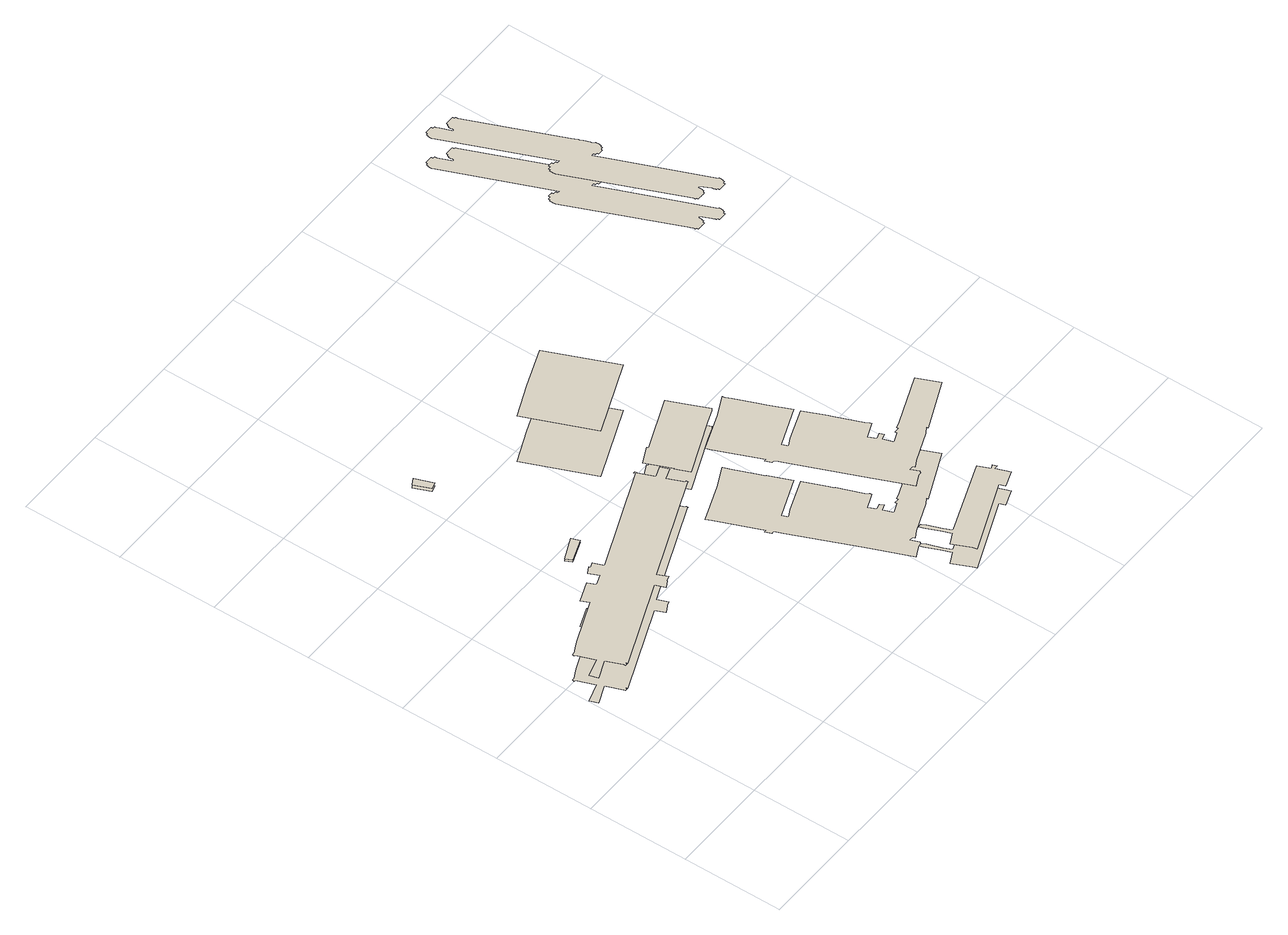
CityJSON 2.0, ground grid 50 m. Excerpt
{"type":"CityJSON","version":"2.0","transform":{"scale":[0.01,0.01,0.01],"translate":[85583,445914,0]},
"CityObjects":{
"building1":{"type":"Building","attributes":{"yearOfConstruction":"1994-01-01Z","measuredHeight":15.85,"storeysAboveGround":5},"geometry":[{"type":"MultiSurface","lod":"1.2","boundaries":[[[0,1,2,3,4,5,6,7,8,9,10,11,12,13,14,15,16,17,18,19,20,21,22,23,24,25,26,27,28,29,30,31,32,33,34,35,36,37,38,39,40,41,42,43,44,45,46,47,48,49,50,51,52,53]],[[54,55,56,57,58,59,60,61,62,63,64,65,66,67,68,69,70,71,72,73,74,75,76,77,78,79,80,81,82,83,84,85,86,87,88,89,90,91,92,93,94,95,96,97,98,99,100,101,102,103,104,105,106,107]]]}]},
"building2":{"type":"Building","attributes":{"yearOfConstruction":"2001-01-01Z","measuredHeight":1.3,"storeysAboveGround":0},"geometry":[{"type":"MultiSurface","lod":"1.2","boundaries":[[[108,109,110,111]],[[112,113,114,115]]]}]},
"building3":{"type":"Building","attributes":{"yearOfConstruction":"2001-01-01Z","measuredHeight":1.96,"storeysAboveGround":0},"geometry":[{"type":"MultiSurface","lod":"1.2","boundaries":[[[116,117,118,119]],[[120,121,122,123]]]}]},
"building4":{"type":"Building","attributes":{"yearOfConstruction":"2002-01-01Z","measuredHeight":28.56,"storeysAboveGround":9},"geometry":[{"type":"MultiSurface","lod":"1.2","boundaries":[[[124,125,126,127,128,129]],[[130,131,132,133,134,135]]]}]},
"building5":{"type":"Building","attributes":{"yearOfConstruction":"1998-01-01Z","measuredHeight":11.06,"storeysAboveGround":3},"geometry":[{"type":"MultiSurface","lod":"1.2","boundaries":[[[136,137,138,139,140,141,142,143,144,145,146]],[[147,148,149,150,151,152,153,154,155,156,157]]]}]},
"building6":{"type":"Building","attributes":{"yearOfConstruction":"1963-01-01Z","measuredHeight":44.36,"storeysAboveGround":14},"geometry":[{"type":"MultiSurface","lod":"1.2","boundaries":[[[158,159,160,161,162,163,164,165,166,167,168,169,170,171,172,173,174,175,176,177,178,179,180,181,182,183,184,185,186,187,188,189,190,191,192,193,194,195,196,197,198,199,200,201,202,203,204,205,206,207,208,209,210,211,212,213,214,215,216,217,218,219,220,221]],[[222,223,224,225,226,227,228,229,230,231,232,233,234,235,236,237,238,239,240,241,242,243,244,245,246,247,248,249,250,251,252,253,254,255,256,257,258,259,260,261,262,263,264,265,266,267,268,269,270,271,272,273,274,275,276,277,278,279,280,281,282,283,284,285]]]}]},
"building7":{"type":"Building","attributes":{"yearOfConstruction":"1978-01-01Z","measuredHeight":12,"storeysAboveGround":3},"geometry":[{"type":"MultiSurface","lod":"1.2","boundaries":[[[286,287,288,214,213,289,290,291,292,293,294,295,296,297,298,299,300,301,302,303,304]],[[305,306,307,308,309,310,311,312,313,314,315,316,317,318,319,320,321,322,323,324,325]]]}]},
"building8":{"type":"Building","attributes":{"yearOfConstruction":"2001-01-01Z","measuredHeight":1.99,"storeysAboveGround":0},"geometry":[{"type":"MultiSurface","lod":"1.2","boundaries":[[[326,327,328,329]],[[330,331,332,333]]]}]},
"building9":{"type":"Building","attributes":{"yearOfConstruction":"1989-01-01Z","measuredHeight":18.84,"storeysAboveGround":6},"geometry":[{"type":"MultiSurface","lod":"1.2","boundaries":[[[334,335,336,337,338,339,340,341,342,343,344,345,346,347,348,349,350,351,352,353,354,355,356,357,358,359,360,361,362,363,364,365,366,367,368,369,370,371,372,373,374,375,376,377,378,379,380,381,382,383,384,385,386,387,388,389,390,391,392,393,394,395,396,397,398,399,400,401,402,403,404,405,406,407,408,409,410,411,412,413,414,415,416,417,418,419,420,421,422,423,424,425,426,427,428,429,430,431,432,433,434,435,436,437,438,439,440,441,442,443,444,445,446,447,448,449,450,451,452,453,454,455,456,457,458,459,460,461,462,463,464,465,466,467,468,469,470,471,472,473,474,475,476,477,478,479,480,481,482,483,484,485,486,487,488,489,490,491,492,493,494,495,496,497,498,499,500,501,502,503,504,505,506,507,508,509,510,511,512,513,514,515,516,517,518,519,520,521,522,523,524,525,526,527,528,529,530,531,532,533,534,535,536,537,538,539,540,541,542,541,543,544,545,546,547,548,549,550,551,552,553,554,555,556,557,558,559,560,561,562,563,564,565,566,567,568,569,570,571,572,573,574,575,576,577,578,579,580,581,582,583,584,585,586,587,588,589,590,591,592,593,594,595,596,597,598,599,600,601,602,603,604,605,606,607,608,609,610,611,612,613,614,615,616,617,618,619,620,621,622,623,624,625,626,627,628,629,630,631,632,633,634,635,636,637,638,639,640,641,642,643,644,645,646,647,648,649,650,651,652,653,654,655,656,657,658,659,660,661,662,663,664,665,666,667,668,669,670,671,672,673,674,675,676,677,678,679,680,681,682,683,684,685,686,687,688,689,690,691,692,693,694,695,696,697,698,699,700,701,702,703,704,705,706,707,708,709,710,711,712,713,714,715,716,717,718,719,720,721,722,723,724,725,726,727,728,729,730,731,732,733,734,735,736,737,738,739,740,741,742,743,744,745,746,747,748,749,750,751,752,753,754,755,756,757,758,759,760,761,762,763]],[[764,765,766,767,768,769,770,771,772,773,774,775,776,777,778,779,780,781,782,783,784,785,786,787,788,789,790,791,792,793,794,795,796,797,798,799,800,801,802,803,804,805,806,807,808,809,810,811,812,813,814,815,816,817,818,819,820,821,822,823,824,825,826,827,828,829,830,831,832,833,834,835,836,837,838,839,840,841,842,843,844,845,846,847,848,849,850,851,852,853,854,855,856,857,858,859,860,861,862,863,864,865,866,867,868,869,870,871,872,873,874,875,876,877,878,879,880,881,882,883,884,885,886,887,888,889,890,891,892,893,894,895,896,897,898,899,900,901,902,903,904,905,906,907,908,909,910,911,912,913,914,915,916,917,918,919,920,921,922,923,924,925,926,927,928,929,930,931,932,933,934,935,936,937,938,939,940,941,942,943,944,945,946,947,948,949,950,951,952,953,954,955,956,957,958,959,960,961,962,963,964,965,966,967,968,969,970,971,972,971,973,974,975,976,977,978,979,980,981,982,983,984,985,986,987,988,989,990,991,992,993,994,995,996,997,998,999,1000,1001,1002,1003,1004,1005,1006,1007,1008,1009,1010,1011,1012,1013,1014,1015,1016,1017,1018,1019,1020,1021,1022,1023,1024,1025,1026,1027,1028,1029,1030,1031,1032,1033,1034,1035,1036,1037,1038,1039,1040,1041,1042,1043,1044,1045,1046,1047,1048,1049,1050,1051,1052,1053,1054,1055,1056,1057,1058,1059,1060,1061,1062,1063,1064,1065,1066,1067,1068,1069,1070,1071,1072,1073,1074,1075,1076,1077,1078,1079,1080,1081,1082,1083,1084,1085,1086,1087,1088,1089,1090,1091,1092,1093,1094,1095,1096,1097,1098,1099,1100,1101,1102,1103,1104,1105,1106,1107,1108,1109,1110,1111,1112,1113,1114,1115,1116,1117,1118,1119,1120,1121,1122,1123,1124,1125,1126,1127,1128,1129,1130,1131,1132,1133,1134,1135,1136,1137,1138,1139,1140,1141,1142,1143,1144,1145,1146,1147,1148,1149,1150,1151,1152,1153,1154,1155,1156,1157,1158,1159,1160,1161,1162,1163,1164,1165,1166,1167,1168,1169,1170,1171,1172,1173,1174,1175,1176,1177,1178,1179,1180,1181,1182,1183,1184,1185,1186,1187,1188,1189,1190,1191,1192,1193]]]}]}
},
"vertices":[
[4570,11700,0],[4390,12100,0],[3380,11700,0],[3570,11300,0],[1340,10400,0],[1150,10300,0],[750,10100,0],[760,10100,0],[690,10100,0],[680,10100,0],[640,10100,0],[620,10000,0],[660,10000,0],[680,10000,0],[1010,9100,0],[80,8800,0],[220,8400,0],[1150,8800,0],[1480,8000,0],[1460,8000,0],[1470,8000,0],[1490,7900,0],[1530,7900,0],[1560,7900,0],[1630,8000,0],[1640,7900,0],[6000,9700,0],[6210,9200,0],[6540,9400,0],[6510,9400,0],[6770,9500,0],[6570,10000,0],[11680,12100,0],[11690,12100,0],[11730,12100,0],[11740,12200,0],[11710,12200,0],[11690,12200,0],[11360,13000,0],[11900,13200,0],[11730,13600,0],[11200,13400,0],[10880,14200,0],[10900,14200,0],[10870,14300,0],[10830,14300,0],[10800,14300,0],[10810,14200,0],[5690,12100,0],[5490,12600,0],[5240,12500,0],[5210,12600,0],[4880,12400,0],[5100,11900,0],[4570,11700,1585],[4390,12100,1585],[3380,11700,1585],[3570,11300,1585],[1340,10400,1585],[1150,10300,1585],[750,10100,1585],[760,10100,1585],[690,10100,1585],[680,10100,1585],[640,10100,1585],[620,10000,1585],[660,10000,1585],[680,10000,1585],[1010,9100,1585],[80,8800,1585],[220,8400,1585],[1150,8800,1585],[1480,8000,1585],[1460,8000,1585],[1470,8000,1585],[1490,7900,1585],[1530,7900,1585],[1560,7900,1585],[1630,8000,1585],[1640,7900,1585],[6000,9700,1585],[6210,9200,1585],[6540,9400,1585],[6510,9400,1585],[6770,9500,1585],[6570,10000,1585],[11680,12100,1585],[11690,12100,1585],[11730,12100,1585],[11740,12200,1585],[11710,12200,1585],[11690,12200,1585],[11360,13000,1585],[11900,13200,1585],[11730,13600,1585],[11200,13400,1585],[10880,14200,1585],[10900,14200,1585],[10870,14300,1585],[10830,14300,1585],[10800,14300,1585],[10810,14200,1585],[5690,12100,1585],[5490,12600,1585],[5240,12500,1585],[5210,12600,1585],[4880,12400,1585],[5100,11900,1585],
[6230,14200,0],[7350,14600,0],[7200,15000,0],[6070,14500,0],[6230,14200,130],[7350,14600,130],[7200,15000,130],[6070,14500,130],
[6020,21500,0],[6340,21600,0],[6000,22500,0],[5670,22300,0],[6020,21500,196],[6340,21600,196],[6000,22500,196],[5670,22300,196],
[10240,18000,0],[10990,16200,0],[14670,17700,0],[13260,21100,0],[11240,20300,0],[9580,19600,0],[10240,18000,2856],[10990,16200,2856],[14670,17700,2856],[13260,21100,2856],[11240,20300,2856],[9580,19600,2856],
[12380,13300,0],[12660,12600,0],[15470,13800,0],[16060,14000,0],[16170,14100,0],[15720,15200,0],[15380,16000,0],[12720,14900,0],[12690,15000,0],[11850,14600,0],[12400,13300,0],[12380,13300,1106],[12660,12600,1106],[15470,13800,1106],[16060,14000,1106],[16170,14100,1106],[15720,15200,1106],[15380,16000,1106],[12720,14900,1106],[12690,15000,1106],[11850,14600,1106],[12400,13300,1106],
[17910,4000,0],[17900,4000,0],[18210,4200,0],[18220,4100,0],[20700,5200,0],[20710,5200,0],[20240,6300,0],[17740,5300,0],[17440,5200,0],[17440,5100,0],[17210,5100,0],[17210,5000,0],[16710,4800,0],[16530,5300,0],[16810,5400,0],[16720,5600,0],[16440,5500,0],[16260,5900,0],[16760,6100,0],[17000,6200,0],[16990,6300,0],[16970,6300,0],[16850,6500,0],[16870,6500,0],[16400,7700,0],[16380,7700,0],[16260,8000,0],[16280,8000,0],[15810,9100,0],[14240,8500,0],[13840,8300,0],[13720,8600,0],[15690,9400,0],[15220,10500,0],[15210,10500,0],[15090,10800,0],[15100,10800,0],[14640,11900,0],[14520,12200,0],[14500,12300,0],[13430,11800,0],[12370,11400,0],[11610,11100,0],[11730,10800,0],[12640,8600,0],[12510,8600,0],[12630,8300,0],[12650,8300,0],[12760,8300,0],[12840,8100,0],[12890,8000,0],[12930,7900,0],[14300,4600,0],[15160,2500,0],[15330,2600,0],[15740,2800,0],[15910,2800,0],[15970,2900,0],[15960,2900,0],[15800,3300,0],[16000,3300,0],[16010,3300,0],[16050,3200,0],[16380,3400,0],[17910,4000,4436],[17900,4000,4436],[18210,4200,4436],[18220,4100,4436],[20700,5200,4436],[20710,5200,4436],[20240,6300,4436],[17740,5300,4436],[17440,5200,4436],[17440,5100,4436],[17210,5100,4436],[17210,5000,4436],[16710,4800,4436],[16530,5300,4436],[16810,5400,4436],[16720,5600,4436],[16440,5500,4436],[16260,5900,4436],[16760,6100,4436],[17000,6200,4436],[16990,6300,4436],[16970,6300,4436],[16850,6500,4436],[16870,6500,4436],[16400,7700,4436],[16380,7700,4436],[16260,8000,4436],[16280,8000,4436],[15810,9100,4436],[14240,8500,4436],[13840,8300,4436],[13720,8600,4436],[15690,9400,4436],[15220,10500,4436],[15210,10500,4436],[15090,10800,4436],[15100,10800,4436],[14640,11900,4436],[14520,12200,4436],[14500,12300,4436],[13430,11800,4436],[12370,11400,4436],[11610,11100,4436],[11730,10800,4436],[12640,8600,4436],[12510,8600,4436],[12630,8300,4436],[12650,8300,4436],[12760,8300,4436],[12840,8100,4436],[12890,8000,4436],[12930,7900,4436],[14300,4600,4436],[15160,2500,4436],[15330,2600,4436],[15740,2800,4436],[15910,2800,4436],[15970,2900,4436],[15960,2900,4436],[15800,3300,4436],[16000,3300,4436],[16010,3300,4436],[16050,3200,4436],[16380,3400,4436],
[16460,1500,0],[16270,1900,0],[16020,2600,0],[15850,2500,0],[16110,1900,0],[16300,1400,0],[16310,1400,0],[15730,1100,0],[16130,200,0],[16190,0,0],[19770,1500,0],[19890,1200,0],[20690,1500,0],[20430,2200,0],[20610,2200,0],[20540,2400,0],[20350,2300,0],[20110,2900,0],[16470,1500,0],[16460,1500,1200],[16270,1900,1200],[16020,2600,1200],[15910,2800,1200],[15740,2800,1200],[15850,2500,1200],[16110,1900,1200],[16300,1400,1200],[16310,1400,1200],[15730,1100,1200],[16130,200,1200],[16190,0,1200],[19770,1500,1200],[19890,1200,1200],[20690,1500,1200],[20430,2200,1200],[20610,2200,1200],[20540,2400,1200],[20350,2300,1200],[20110,2900,1200],[16470,1500,1200],
[16650,11000,0],[17890,11500,0],[17700,12000,0],[16460,11500,0],[16650,11000,199],[17890,11500,199],[17700,12000,199],[16460,11500,199],
[22200,32200,0],[21970,32800,0],[21920,32900,0],[21910,32900,0],[21900,33000,0],[21890,33000,0],[21880,33000,0],[21870,33000,0],[21860,33000,0],[21850,33000,0],[21840,33000,0],[21830,33000,0],[21820,33000,0],[21810,33100,0],[21800,33100,0],[21790,33100,0],[21780,33100,0],[21770,33100,0],[21760,33100,0],[21750,33100,0],[21740,33100,0],[21730,33100,0],[21720,33100,0],[21710,33100,0],[21700,33100,0],[21690,33100,0],[21680,33100,0],[21670,33100,0],[21660,33100,0],[21650,33100,0],[21640,33100,0],[21630,33100,0],[21620,33100,0],[21610,33100,0],[21600,33100,0],[21590,33100,0],[21580,33100,0],[21570,33100,0],[21560,33100,0],[21550,33100,0],[21540,33100,0],[21530,33100,0],[21520,33100,0],[21510,33100,0],[21500,33100,0],[21490,33100,0],[21480,33100,0],[21470,33100,0],[21460,33100,0],[21450,33100,0],[21440,33100,0],[21430,33100,0],[21420,33000,0],[21410,33000,0],[21400,33000,0],[21390,33000,0],[21380,33000,0],[21370,33000,0],[21360,33000,0],[21350,33000,0],[21340,33000,0],[21330,32900,0],[21320,32900,0],[21310,32900,0],[21300,32900,0],[21300,32800,0],[21290,32800,0],[21290,32700,0],[21300,32700,0],[21310,32700,0],[23450,27500,0],[23360,27500,0],[23350,27500,0],[23340,27500,0],[23330,27500,0],[23320,27500,0],[23310,27500,0],[23310,27600,0],[23300,27600,0],[23290,27600,0],[23280,27600,0],[23270,27600,0],[23260,27600,0],[23250,27600,0],[23240,27600,0],[23230,27600,0],[23220,27600,0],[23210,27600,0],[23200,27600,0],[23190,27600,0],[23180,27600,0],[23170,27600,0],[23170,27700,0],[23160,27700,0],[23150,27700,0],[23140,27700,0],[23130,27700,0],[23120,27700,0],[23110,27700,0],[23100,27700,0],[23090,27700,0],[23080,27700,0],[23070,27700,0],[23060,27700,0],[23050,27700,0],[23040,27700,0],[23030,27700,0],[23020,27700,0],[23010,27700,0],[23000,27700,0],[22990,27700,0],[22980,27700,0],[22970,27700,0],[22960,27700,0],[22950,27700,0],[22940,27600,0],[22930,27600,0],[22920,27600,0],[22910,27600,0],[22900,27600,0],[22890,27600,0],[22880,27600,0],[22870,27600,0],[22860,27600,0],[22850,27600,0],[22840,27600,0],[22830,27600,0],[22820,27600,0],[22810,27600,0],[22800,27500,0],[22790,27500,0],[22780,27500,0],[22770,27500,0],[22760,27500,0],[22750,27500,0],[22750,27400,0],[22740,27400,0],[22730,27400,0],[22730,27300,0],[22740,27300,0],[22750,27300,0],[22750,27200,0],[25090,21600,0],[25100,21600,0],[25100,21500,0],[25110,21500,0],[25120,21500,0],[25130,21500,0],[25140,21500,0],[25150,21500,0],[25160,21500,0],[25170,21400,0],[25180,21400,0],[25190,21400,0],[25200,21400,0],[25210,21400,0],[25220,21400,0],[25230,21400,0],[25240,21400,0],[25250,21400,0],[25260,21400,0],[25270,21400,0],[25280,21400,0],[25290,21400,0],[25300,21400,0],[25310,21400,0],[25320,21400,0],[25330,21400,0],[25340,21400,0],[25350,21400,0],[25360,21400,0],[25370,21400,0],[25380,21400,0],[25390,21400,0],[25400,21400,0],[25410,21400,0],[25420,21400,0],[25430,21400,0],[25440,21400,0],[25450,21400,0],[25460,21400,0],[25470,21400,0],[25480,21400,0],[25490,21400,0],[25500,21400,0],[25510,21400,0],[25520,21400,0],[25530,21400,0],[25540,21400,0],[25550,21400,0],[25560,21400,0],[25570,21400,0],[25580,21400,0],[25590,21400,0],[25600,21400,0],[25610,21400,0],[25620,21400,0],[25630,21500,0],[25640,21500,0],[25650,21500,0],[25660,21500,0],[25670,21500,0],[25680,21500,0],[25690,21500,0],[25700,21600,0],[25710,21600,0],[25720,21600,0],[25720,21700,0],[25730,21700,0],[25720,21800,0],[25710,21800,0],[25700,21800,0],[25790,21800,0],[26030,21300,0],[26060,21200,0],[26070,21200,0],[26080,21200,0],[26080,21100,0],[26090,21100,0],[26100,21100,0],[26110,21100,0],[26120,21100,0],[26130,21100,0],[26140,21100,0],[26150,21100,0],[26160,21100,0],[26160,21000,0],[26170,21000,0],[26180,21000,0],[26190,21000,0],[26200,21000,0],[26210,21000,0],[26220,21000,0],[26230,21000,0],[26240,21000,0],[26250,21000,0],[26260,21000,0],[26270,21000,0],[26280,21000,0],[26290,21000,0],[26300,21000,0],[26310,21000,0],[26320,21000,0],[26330,21000,0],[26340,21000,0],[26350,21000,0],[26360,21000,0],[26370,21000,0],[26380,21000,0],[26390,21000,0],[26400,21000,0],[26410,21000,0],[26420,21000,0],[26430,21000,0],[26440,21000,0],[26450,21000,0],[26460,21000,0],[26470,21000,0],[26480,21000,0],[26490,21000,0],[26500,21000,0],[26510,21000,0],[26520,21000,0],[26530,21000,0],[26540,21000,0],[26550,21000,0],[26560,21000,0],[26570,21000,0],[26570,21100,0],[26580,21100,0],[26590,21100,0],[26600,21100,0],[26610,21100,0],[26620,21100,0],[26630,21100,0],[26640,21100,0],[26650,21100,0],[26660,21200,0],[26670,21200,0],[26680,21200,0],[26690,21200,0],[26690,21300,0],[26690,21400,0],[26680,21400,0],[26670,21400,0],[24810,25900,0],[24540,26600,0],[24620,26600,0],[24630,26600,0],[24640,26600,0],[24650,26600,0],[24660,26600,0],[24670,26600,0],[24670,26500,0],[24680,26500,0],[24690,26500,0],[24700,26500,0],[24710,26500,0],[24720,26500,0],[24730,26500,0],[24740,26500,0],[24750,26500,0],[24760,26500,0],[24770,26500,0],[24780,26500,0],[24790,26500,0],[24800,26400,0],[24810,26400,0],[24820,26400,0],[24830,26400,0],[24840,26400,0],[24850,26400,0],[24860,26400,0],[24870,26400,0],[24880,26400,0],[24890,26400,0],[24900,26400,0],[24910,26400,0],[24920,26400,0],[24930,26400,0],[24940,26400,0],[24950,26400,0],[24960,26400,0],[24970,26400,0],[24980,26400,0],[24990,26400,0],[25000,26400,0],[25010,26400,0],[25020,26400,0],[25030,26400,0],[25040,26400,0],[25050,26400,0],[25060,26500,0],[25070,26500,0],[25080,26500,0],[25090,26500,0],[25100,26500,0],[25110,26500,0],[25120,26500,0],[25130,26500,0],[25140,26500,0],[25150,26500,0],[25160,26500,0],[25170,26500,0],[25180,26500,0],[25190,26600,0],[25200,26600,0],[25210,26600,0],[25220,26600,0],[25230,26600,0],[25240,26700,0],[25250,26700,0],[25250,26800,0],[25240,26800,0],[25240,26900,0],[25230,26900,0],[25160,27000,0],[25140,27100,0],[25020,27400,0],[24960,27500,0],[24940,27600,0],[24810,27900,0],[22890,32500,0],[22880,32600,0],[22870,32600,0],[22860,32600,0],[22850,32600,0],[22840,32600,0],[22830,32600,0],[22820,32600,0],[22810,32600,0],[22810,32700,0],[22800,32700,0],[22790,32700,0],[22780,32700,0],[22770,32700,0],[22760,32700,0],[22750,32700,0],[22740,32700,0],[22730,32700,0],[22720,32700,0],[22710,32700,0],[22700,32700,0],[22690,32700,0],[22680,32700,0],[22670,32700,0],[22660,32700,0],[22650,32700,0],[22640,32700,0],[22630,32700,0],[22620,32700,0],[22610,32700,0],[22600,32700,0],[22590,32700,0],[22580,32700,0],[22570,32700,0],[22560,32700,0],[22550,32700,0],[22540,32700,0],[22530,32700,0],[22520,32700,0],[22510,32700,0],[22500,32700,0],[22490,32700,0],[22480,32700,0],[22470,32700,0],[22460,32700,0],[22450,32700,0],[22440,32700,0],[22430,32700,0],[22420,32700,0],[22410,32700,0],[22400,32700,0],[22390,32700,0],[22380,32700,0],[22370,32700,0],[22360,32600,0],[22350,32600,0],[22340,32600,0],[22330,32600,0],[22320,32600,0],[22310,32600,0],[22300,32600,0],[22290,32500,0],[22280,32500,0],[22270,32500,0],[22260,32500,0],[22260,32400,0],[22270,32300,0],[22280,32300,0],[22200,32200,1884],[21970,32800,1884],[21920,32900,1884],[21910,32900,1884],[21900,33000,1884],[21890,33000,1884],[21880,33000,1884],[21870,33000,1884],[21860,33000,1884],[21850,33000,1884],[21840,33000,1884],[21830,33000,1884],[21820,33000,1884],[21810,33100,1884],[21800,33100,1884],[21790,33100,1884],[21780,33100,1884],[21770,33100,1884],[21760,33100,1884],[21750,33100,1884],[21740,33100,1884],[21730,33100,1884],[21720,33100,1884],[21710,33100,1884],[21700,33100,1884],[21690,33100,1884],[21680,33100,1884],[21670,33100,1884],[21660,33100,1884],[21650,33100,1884],[21640,33100,1884],[21630,33100,1884],[21620,33100,1884],[21610,33100,1884],[21600,33100,1884],[21590,33100,1884],[21580,33100,1884],[21570,33100,1884],[21560,33100,1884],[21550,33100,1884],[21540,33100,1884],[21530,33100,1884],[21520,33100,1884],[21510,33100,1884],[21500,33100,1884],[21490,33100,1884],[21480,33100,1884],[21470,33100,1884],[21460,33100,1884],[21450,33100,1884],[21440,33100,1884],[21430,33100,1884],[21420,33000,1884],[21410,33000,1884],[21400,33000,1884],[21390,33000,1884],[21380,33000,1884],[21370,33000,1884],[21360,33000,1884],[21350,33000,1884],[21340,33000,1884],[21330,32900,1884],[21320,32900,1884],[21310,32900,1884],[21300,32900,1884],[21300,32800,1884],[21290,32800,1884],[21290,32700,1884],[21300,32700,1884],[21310,32700,1884],[23450,27500,1884],[23360,27500,1884],[23350,27500,1884],[23340,27500,1884],[23330,27500,1884],[23320,27500,1884],[23310,27500,1884],[23310,27600,1884],[23300,27600,1884],[23290,27600,1884],[23280,27600,1884],[23270,27600,1884],[23260,27600,1884],[23250,27600,1884],[23240,27600,1884],[23230,27600,1884],[23220,27600,1884],[23210,27600,1884],[23200,27600,1884],[23190,27600,1884],[23180,27600,1884],[23170,27600,1884],[23170,27700,1884],[23160,27700,1884],[23150,27700,1884],[23140,27700,1884],[23130,27700,1884],[23120,27700,1884],[23110,27700,1884],[23100,27700,1884],[23090,27700,1884],[23080,27700,1884],[23070,27700,1884],[23060,27700,1884],[23050,27700,1884],[23040,27700,1884],[23030,27700,1884],[23020,27700,1884],[23010,27700,1884],[23000,27700,1884],[22990,27700,1884],[22980,27700,1884],[22970,27700,1884],[22960,27700,1884],[22950,27700,1884],[22940,27600,1884],[22930,27600,1884],[22920,27600,1884],[22910,27600,1884],[22900,27600,1884],[22890,27600,1884],[22880,27600,1884],[22870,27600,1884],[22860,27600,1884],[22850,27600,1884],[22840,27600,1884],[22830,27600,1884],[22820,27600,1884],[22810,27600,1884],[22800,27500,1884],[22790,27500,1884],[22780,27500,1884],[22770,27500,1884],[22760,27500,1884],[22750,27500,1884],[22750,27400,1884],[22740,27400,1884],[22730,27400,1884],[22730,27300,1884],[22740,27300,1884],[22750,27300,1884],[22750,27200,1884],[25090,21600,1884],[25100,21600,1884],[25100,21500,1884],[25110,21500,1884],[25120,21500,1884],[25130,21500,1884],[25140,21500,1884],[25150,21500,1884],[25160,21500,1884],[25170,21400,1884],[25180,21400,1884],[25190,21400,1884],[25200,21400,1884],[25210,21400,1884],[25220,21400,1884],[25230,21400,1884],[25240,21400,1884],[25250,21400,1884],[25260,21400,1884],[25270,21400,1884],[25280,21400,1884],[25290,21400,1884],[25300,21400,1884],[25310,21400,1884],[25320,21400,1884],[25330,21400,1884],[25340,21400,1884],[25350,21400,1884],[25360,21400,1884],[25370,21400,1884],[25380,21400,1884],[25390,21400,1884],[25400,21400,1884],[25410,21400,1884],[25420,21400,1884],[25430,21400,1884],[25440,21400,1884],[25450,21400,1884],[25460,21400,1884],[25470,21400,1884],[25480,21400,1884],[25490,21400,1884],[25500,21400,1884],[25510,21400,1884],[25520,21400,1884],[25530,21400,1884],[25540,21400,1884],[25550,21400,1884],[25560,21400,1884],[25570,21400,1884],[25580,21400,1884],[25590,21400,1884],[25600,21400,1884],[25610,21400,1884],[25620,21400,1884],[25630,21500,1884],[25640,21500,1884],[25650,21500,1884],[25660,21500,1884],[25670,21500,1884],[25680,21500,1884],[25690,21500,1884],[25700,21600,1884],[25710,21600,1884],[25720,21600,1884],[25720,21700,1884],[25730,21700,1884],[25720,21800,1884],[25710,21800,1884],[25700,21800,1884],[25790,21800,1884],[26030,21300,1884],[26060,21200,1884],[26070,21200,1884],[26080,21200,1884],[26080,21100,1884],[26090,21100,1884],[26100,21100,1884],[26110,21100,1884],[26120,21100,1884],[26130,21100,1884],[26140,21100,1884],[26150,21100,1884],[26160,21100,1884],[26160,21000,1884],[26170,21000,1884],[26180,21000,1884],[26190,21000,1884],[26200,21000,1884],[26210,21000,1884],[26220,21000,1884],[26230,21000,1884],[26240,21000,1884],[26250,21000,1884],[26260,21000,1884],[26270,21000,1884],[26280,21000,1884],[26290,21000,1884],[26300,21000,1884],[26310,21000,1884],[26320,21000,1884],[26330,21000,1884],[26340,21000,1884],[26350,21000,1884],[26360,21000,1884],[26370,21000,1884],[26380,21000,1884],[26390,21000,1884],[26400,21000,1884],[26410,21000,1884],[26420,21000,1884],[26430,21000,1884],[26440,21000,1884],[26450,21000,1884],[26460,21000,1884],[26470,21000,1884],[26480,21000,1884],[26490,21000,1884],[26500,21000,1884],[26510,21000,1884],[26520,21000,1884],[26530,21000,1884],[26540,21000,1884],[26550,21000,1884],[26560,21000,1884],[26570,21000,1884],[26570,21100,1884],[26580,21100,1884],[26590,21100,1884],[26600,21100,1884],[26610,21100,1884],[26620,21100,1884],[26630,21100,1884],[26640,21100,1884],[26650,21100,1884],[26660,21200,1884],[26670,21200,1884],[26680,21200,1884],[26690,21200,1884],[26690,21300,1884],[26690,21400,1884],[26680,21400,1884],[26670,21400,1884],[24810,25900,1884],[24540,26600,1884],[24620,26600,1884],[24630,26600,1884],[24640,26600,1884],[24650,26600,1884],[24660,26600,1884],[24670,26600,1884],[24670,26500,1884],[24680,26500,1884],[24690,26500,1884],[24700,26500,1884],[24710,26500,1884],[24720,26500,1884],[24730,26500,1884],[24740,26500,1884],[24750,26500,1884],[24760,26500,1884],[24770,26500,1884],[24780,26500,1884],[24790,26500,1884],[24800,26400,1884],[24810,26400,1884],[24820,26400,1884],[24830,26400,1884],[24840,26400,1884],[24850,26400,1884],[24860,26400,1884],[24870,26400,1884],[24880,26400,1884],[24890,26400,1884],[24900,26400,1884],[24910,26400,1884],[24920,26400,1884],[24930,26400,1884],[24940,26400,1884],[24950,26400,1884],[24960,26400,1884],[24970,26400,1884],[24980,26400,1884],[24990,26400,1884],[25000,26400,1884],[25010,26400,1884],[25020,26400,1884],[25030,26400,1884],[25040,26400,1884],[25050,26400,1884],[25060,26500,1884],[25070,26500,1884],[25080,26500,1884],[25090,26500,1884],[25100,26500,1884],[25110,26500,1884],[25120,26500,1884],[25130,26500,1884],[25140,26500,1884],[25150,26500,1884],[25160,26500,1884],[25170,26500,1884],[25180,26500,1884],[25190,26600,1884],[25200,26600,1884],[25210,26600,1884],[25220,26600,1884],[25230,26600,1884],[25240,26700,1884],[25250,26700,1884],[25250,26800,1884],[25240,26800,1884],[25240,26900,1884],[25230,26900,1884],[25160,27000,1884],[25140,27100,1884],[25020,27400,1884],[24960,27500,1884],[24940,27600,1884],[24810,27900,1884],[22890,32500,1884],[22880,32600,1884],[22870,32600,1884],[22860,32600,1884],[22850,32600,1884],[22840,32600,1884],[22830,32600,1884],[22820,32600,1884],[22810,32600,1884],[22810,32700,1884],[22800,32700,1884],[22790,32700,1884],[22780,32700,1884],[22770,32700,1884],[22760,32700,1884],[22750,32700,1884],[22740,32700,1884],[22730,32700,1884],[22720,32700,1884],[22710,32700,1884],[22700,32700,1884],[22690,32700,1884],[22680,32700,1884],[22670,32700,1884],[22660,32700,1884],[22650,32700,1884],[22640,32700,1884],[22630,32700,1884],[22620,32700,1884],[22610,32700,1884],[22600,32700,1884],[22590,32700,1884],[22580,32700,1884],[22570,32700,1884],[22560,32700,1884],[22550,32700,1884],[22540,32700,1884],[22530,32700,1884],[22520,32700,1884],[22510,32700,1884],[22500,32700,1884],[22490,32700,1884],[22480,32700,1884],[22470,32700,1884],[22460,32700,1884],[22450,32700,1884],[22440,32700,1884],[22430,32700,1884],[22420,32700,1884],[22410,32700,1884],[22400,32700,1884],[22390,32700,1884],[22380,32700,1884],[22370,32700,1884],[22360,32600,1884],[22350,32600,1884],[22340,32600,1884],[22330,32600,1884],[22320,32600,1884],[22310,32600,1884],[22300,32600,1884],[22290,32500,1884],[22280,32500,1884],[22270,32500,1884],[22260,32500,1884],[22260,32400,1884],[22270,32300,1884],[22280,32300,1884]
]}
